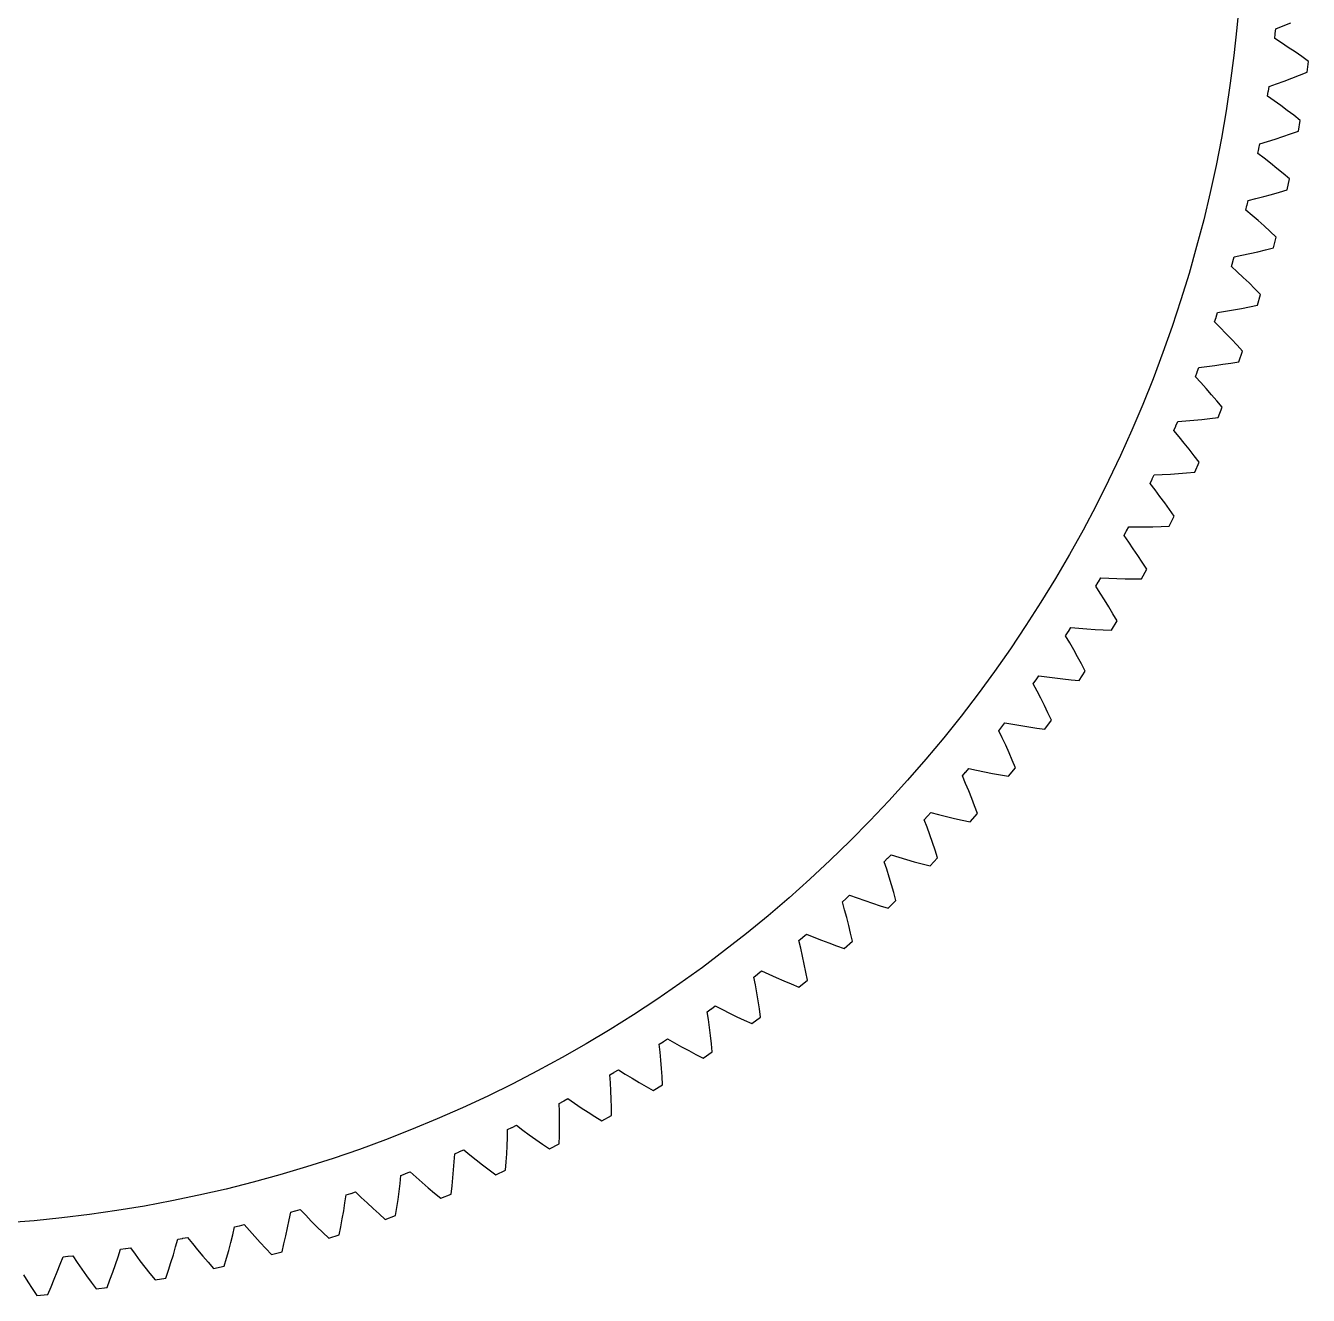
# Model space of a CAD drawing. Header units: metres. Extents: x -215 to 249, y -215 to 215.
# Drawn here: x 17 to 213.1, y -213.8 to -19.6 of the extents above; entities that cross this region are included whole.
import ezdxf

# ---------------------------------------------------------------- set-up
doc = ezdxf.new("R2010")
doc.units = ezdxf.units.M

msp = doc.modelspace()

# ---------------------------------------------------------------- linework, layer by layer
for p, q in [((202.592, -15.7135), (202.218, -19.9528)), ((209.307, -19.6323), (210.45, -19.1682)), ((202.218, -19.9528), (201.756, -24.1834)), ((208.013, -21.5797), (208.087, -20.8541)), ((208.087, -20.8541), (208.092, -20.8051)), ((208.087, -20.8541), (208.087, -20.8541)), ((208.092, -20.8051), (208.163, -20.0792)), ((208.092, -20.8051), (208.092, -20.8051)), ((208.163, -20.0792), (209.307, -19.6323)), ((209.045, -22.2444), (208.013, -21.5797)), ((210.074, -22.9258), (209.045, -22.2444)), ((211.1, -23.6238), (210.074, -22.9258)), ((201.756, -24.1834), (201.205, -28.4034)), ((212.122, -24.3382), (211.1, -23.6238)), ((213.14, -25.0686), (212.122, -24.3382)), ((212.937, -26.7371), (213.14, -25.0686)), ((210.61, -27.6508), (211.773, -27.2022)), ((211.773, -27.2022), (212.937, -26.7371)), ((201.205, -28.4034), (200.566, -32.6108)), ((207.022, -29.618), (207.124, -28.8958)), ((207.124, -28.8958), (208.285, -28.4978)), ((208.285, -28.4978), (209.447, -28.0827)), ((209.447, -28.0827), (210.61, -27.6508)), ((206.91, -30.3885), (207.015, -29.6668)), ((207.913, -31.0965), (206.91, -30.3885)), ((207.015, -29.6668), (207.022, -29.618)), ((207.015, -29.6668), (207.015, -29.6668)), ((207.022, -29.618), (207.022, -29.618)), ((208.912, -31.821), (207.913, -31.0965)), ((200.566, -32.6108), (199.839, -36.804)), ((209.907, -32.5619), (208.912, -31.821)), ((210.897, -33.3189), (209.907, -32.5619)), ((211.884, -34.0919), (210.897, -33.3189)), ((211.61, -35.7503), (211.884, -34.0919)), ((199.839, -36.804), (199.025, -40.9811)), ((206.888, -37.312), (208.067, -36.9466)), ((208.067, -36.9466), (209.247, -36.5645)), ((209.247, -36.5645), (210.428, -36.1656)), ((210.428, -36.1656), (211.61, -35.7503)), ((205.434, -39.1427), (205.569, -38.426)), ((206.406, -39.8925), (205.434, -39.1427)), ((205.569, -38.426), (205.578, -38.3775)), ((205.569, -38.426), (205.569, -38.426)), ((205.578, -38.3775), (205.711, -37.6604)), ((205.578, -38.3775), (205.578, -38.3775)), ((205.711, -37.6604), (206.888, -37.312)), ((199.025, -40.9811), (198.123, -45.1402)), ((207.373, -40.6588), (206.406, -39.8925)), ((208.336, -41.4412), (207.373, -40.6588)), ((209.293, -42.2397), (208.336, -41.4412)), ((210.246, -43.0538), (209.293, -42.2397)), ((209.903, -44.6991), (210.246, -43.0538)), ((207.506, -45.4122), (208.704, -45.0638)), ((208.704, -45.0638), (209.903, -44.6991)), ((198.123, -45.1402), (197.134, -49.2794)), ((203.753, -47.116), (203.764, -47.0679)), ((203.764, -47.0679), (203.927, -46.3571)), ((203.764, -47.0679), (203.764, -47.0679)), ((203.927, -46.3571), (205.118, -46.059)), ((205.118, -46.059), (206.311, -45.7439)), ((206.311, -45.7439), (207.506, -45.4122)), ((203.587, -47.8263), (203.753, -47.116)), ((204.527, -48.6167), (203.587, -47.8263)), ((203.753, -47.116), (203.753, -47.116)), ((205.461, -49.4233), (204.527, -48.6167)), ((197.134, -49.2794), (196.059, -53.3971)), ((206.389, -50.2459), (205.461, -49.4233)), ((207.312, -51.0842), (206.389, -50.2459)), ((208.229, -51.9382), (207.312, -51.0842)), ((207.816, -53.5673), (208.229, -51.9382)), ((196.059, -53.3971), (194.897, -57.4913)), ((201.776, -54.9702), (202.978, -54.7229)), ((202.978, -54.7229), (204.184, -54.4588)), ((204.184, -54.4588), (205.392, -54.1781)), ((205.392, -54.1781), (206.603, -53.8809)), ((206.603, -53.8809), (207.816, -53.5673)), ((201.374, -56.4237), (201.57, -55.721)), ((202.279, -57.2532), (201.374, -56.4237)), ((201.57, -55.7211), (201.583, -55.6735)), ((201.57, -55.721), (201.57, -55.7211)), ((201.583, -55.6735), (201.776, -54.9702)), ((201.583, -55.6735), (201.583, -55.6735)), ((194.897, -57.4913), (193.651, -61.5603)), ((203.178, -58.0988), (202.279, -57.2532)), ((204.071, -58.96), (203.178, -58.0988)), ((204.957, -59.8368), (204.071, -58.96)), ((205.838, -60.7289), (204.957, -59.8368)), ((205.356, -62.3391), (205.838, -60.7289)), ((193.651, -61.5603), (192.319, -65.6023)), ((202.908, -62.8463), (204.13, -62.6008)), ((204.13, -62.6008), (205.356, -62.3391)), ((198.798, -64.9194), (199.023, -64.2257)), ((199.023, -64.2257), (199.038, -64.1788)), ((199.023, -64.2257), (199.023, -64.2257)), ((199.038, -64.1788), (199.261, -63.4843)), ((199.038, -64.1788), (199.038, -64.1788)), ((199.261, -63.4843), (200.473, -63.2883)), ((200.473, -63.2883), (201.688, -63.0755)), ((201.688, -63.0755), (202.908, -62.8463)), ((192.319, -65.6023), (190.903, -69.6156)), ((199.667, -65.7866), (198.798, -64.9194)), ((200.529, -66.6695), (199.667, -65.7866)), ((201.384, -67.5679), (200.529, -66.6695)), ((202.233, -68.4815), (201.384, -67.5679)), ((203.075, -69.4101), (202.233, -68.4815)), ((190.903, -69.6156), (189.403, -73.5983)), ((202.525, -70.9984), (203.075, -69.4101)), ((196.118, -72.6146), (196.135, -72.5684)), ((196.135, -72.5684), (196.387, -71.8839)), ((196.135, -72.5684), (196.135, -72.5684)), ((196.387, -71.8839), (197.606, -71.7395)), ((197.606, -71.7395), (198.83, -71.5786)), ((198.83, -71.5786), (200.057, -71.4014)), ((200.057, -71.4014), (201.289, -71.2079)), ((201.289, -71.2079), (202.525, -70.9984)), ((189.403, -73.5983), (187.82, -77.5487)), ((195.864, -73.2981), (196.118, -72.6146)), ((196.695, -74.2014), (195.864, -73.2981)), ((196.118, -72.6146), (196.118, -72.6146)), ((197.519, -75.1202), (196.695, -74.2014)), ((198.335, -76.054), (197.519, -75.1202)), ((199.144, -77.0028), (198.335, -76.054)), ((187.82, -77.5487), (186.155, -81.4651)), ((199.946, -77.9663), (199.144, -77.0028)), ((199.329, -79.5298), (199.946, -77.9663)), ((192.879, -80.8272), (193.159, -80.1541)), ((193.159, -80.1541), (194.383, -80.0615)), ((194.383, -80.0615), (195.613, -79.9527)), ((195.613, -79.9527), (196.847, -79.8277)), ((196.847, -79.8277), (198.086, -79.6867)), ((198.086, -79.6867), (199.329, -79.5298)), ((186.155, -81.4651), (184.408, -85.3457)), ((192.576, -81.5448), (192.859, -80.8727)), ((193.369, -82.4825), (192.576, -81.5448)), ((192.859, -80.8727), (192.879, -80.8272)), ((192.859, -80.8727), (192.859, -80.8727)), ((192.879, -80.8272), (192.879, -80.8272)), ((194.153, -83.4354), (193.369, -82.4825)), ((194.929, -84.4031), (194.153, -83.4354)), ((184.408, -85.3457), (182.58, -89.189)), ((195.697, -85.3854), (194.929, -84.4031)), ((196.457, -86.382), (195.697, -85.3854)), ((189.583, -88.2798), (190.81, -88.2393)), ((190.81, -88.2393), (192.043, -88.1827)), ((192.043, -88.1827), (193.281, -88.1102)), ((193.281, -88.1102), (194.525, -88.0219)), ((194.525, -88.0219), (195.774, -87.918)), ((195.774, -87.918), (196.457, -86.382)), ((182.58, -89.189), (180.672, -92.9931)), ((188.942, -89.6445), (189.253, -88.985)), ((189.694, -90.615), (188.942, -89.6445)), ((189.253, -88.985), (189.274, -88.9404)), ((189.253, -88.985), (189.253, -88.985)), ((189.274, -88.9404), (189.583, -88.2798)), ((189.274, -88.9404), (189.274, -88.9404)), ((190.437, -91.6003), (189.694, -90.615)), ((191.171, -92.6001), (190.437, -91.6003)), ((180.672, -92.9931), (178.685, -96.7564)), ((191.897, -93.614), (191.171, -92.6001)), ((192.614, -94.642), (191.897, -93.614)), ((191.866, -96.1476), (192.614, -94.642)), ((178.685, -96.7564), (176.62, -100.477)), ((184.967, -97.5826), (185.306, -96.9369)), ((185.677, -98.5842), (184.967, -97.5826)), ((185.306, -96.937), (185.329, -96.8933)), ((185.306, -96.9369), (185.306, -96.937)), ((185.329, -96.8933), (185.666, -96.2464)), ((185.329, -96.8933), (185.329, -96.8933)), ((185.666, -96.2464), (186.893, -96.258)), ((186.893, -96.258), (188.127, -96.2538)), ((188.127, -96.2538), (189.368, -96.2339)), ((189.368, -96.2339), (190.614, -96.1985)), ((190.614, -96.1985), (191.866, -96.1476)), ((186.377, -99.6001), (185.677, -98.5842)), ((187.069, -100.63), (186.377, -99.6001)), ((176.62, -100.477), (174.477, -104.154)), ((187.751, -101.674), (187.069, -100.63)), ((188.423, -102.732), (187.751, -101.674)), ((187.613, -104.204), (188.423, -102.732)), ((174.477, -104.154), (172.257, -107.785)), ((180.659, -105.345), (181.025, -104.714)), ((181.326, -106.376), (180.659, -105.345)), ((181.025, -104.714), (181.05, -104.672)), ((181.025, -104.714), (181.025, -104.714)), ((181.05, -104.672), (181.414, -104.04)), ((181.05, -104.672), (181.05, -104.672)), ((181.414, -104.04), (182.64, -104.103)), ((182.64, -104.103), (183.873, -104.151)), ((183.873, -104.151), (185.113, -104.184)), ((185.113, -104.184), (186.36, -104.202)), ((186.36, -104.202), (187.613, -104.204)), ((172.257, -107.785), (169.962, -111.369)), ((181.982, -107.42), (181.326, -106.376)), ((182.629, -108.479), (181.982, -107.42)), ((183.266, -109.551), (182.629, -108.479)), ((183.893, -110.636), (183.266, -109.551)), ((169.962, -111.369), (167.593, -114.904)), ((176.444, -112.261), (176.835, -111.645)), ((176.835, -111.645), (178.057, -111.761)), ((178.057, -111.761), (179.287, -111.861)), ((183.021, -112.073), (183.893, -110.636)), ((176.025, -112.917), (176.418, -112.303)), ((176.647, -113.976), (176.025, -112.917)), ((176.418, -112.303), (176.444, -112.261)), ((176.418, -112.303), (176.418, -112.303)), ((176.444, -112.261), (176.444, -112.261)), ((179.287, -111.861), (180.524, -111.947)), ((180.524, -111.947), (181.769, -112.017)), ((181.769, -112.017), (183.021, -112.073)), ((167.593, -114.904), (165.149, -118.389)), ((177.259, -115.047), (176.647, -113.976)), ((177.861, -116.132), (177.259, -115.047)), ((178.452, -117.23), (177.861, -116.132)), ((179.032, -118.341), (178.452, -117.23)), ((165.149, -118.389), (162.634, -121.821)), ((171.521, -119.649), (171.937, -119.05)), ((171.937, -119.05), (173.153, -119.217)), ((173.153, -119.217), (174.378, -119.37)), ((174.378, -119.37), (175.611, -119.508)), ((175.611, -119.508), (176.851, -119.631)), ((176.851, -119.631), (178.1, -119.739)), ((178.1, -119.739), (179.032, -118.341)), ((171.074, -120.286), (171.493, -119.689)), ((171.651, -121.37), (171.074, -120.286)), ((171.493, -119.689), (171.521, -119.649)), ((171.493, -119.689), (171.493, -119.689)), ((171.521, -119.649), (171.521, -119.649)), ((172.217, -122.467), (171.651, -121.37)), ((162.634, -121.821), (160.047, -125.201)), ((172.772, -123.576), (172.217, -122.467)), ((160.047, -125.201), (157.39, -128.525)), ((173.316, -124.698), (172.772, -123.576)), ((173.848, -125.833), (173.316, -124.698)), ((165.815, -127.439), (166.258, -126.859)), ((166.345, -128.546), (165.815, -127.439)), ((166.258, -126.86), (166.288, -126.82)), ((166.258, -126.859), (166.258, -126.86)), ((166.288, -126.82), (166.73, -126.24)), ((166.288, -126.82), (166.288, -126.82)), ((166.73, -126.24), (167.937, -126.459)), ((167.937, -126.459), (169.154, -126.663)), ((169.154, -126.663), (170.38, -126.853)), ((170.38, -126.853), (171.615, -127.029)), ((171.615, -127.029), (172.858, -127.19)), ((172.858, -127.19), (173.848, -125.833)), ((157.39, -128.525), (154.664, -131.793)), ((166.864, -129.665), (166.345, -128.546)), ((167.371, -130.797), (166.864, -129.665)), ((167.867, -131.942), (167.371, -130.797)), ((154.664, -131.793), (151.87, -135.003)), ((160.756, -133.763), (161.222, -133.202)), ((161.222, -133.202), (162.419, -133.472)), ((167.304, -134.412), (168.351, -133.098)), ((168.351, -133.098), (167.867, -131.942)), ((151.87, -135.003), (149.009, -138.154)), ((160.257, -134.361), (160.724, -133.801)), ((160.74, -135.49), (160.257, -134.361)), ((160.724, -133.801), (160.756, -133.764)), ((160.724, -133.801), (160.724, -133.801)), ((160.756, -133.764), (160.756, -133.763)), ((162.419, -133.472), (163.626, -133.728)), ((163.626, -133.728), (164.843, -133.97)), ((164.843, -133.97), (166.069, -134.198)), ((166.069, -134.198), (167.304, -134.412)), ((161.211, -136.63), (160.74, -135.49)), ((161.669, -137.783), (161.211, -136.63)), ((149.009, -138.154), (146.083, -141.244)), ((162.116, -138.947), (161.669, -137.783)), ((162.551, -140.123), (162.116, -138.947)), ((154.41, -141.042), (154.901, -140.502)), ((154.845, -142.19), (154.41, -141.042)), ((154.901, -140.502), (154.934, -140.466)), ((154.901, -140.502), (154.901, -140.502)), ((154.934, -140.466), (155.423, -139.925)), ((154.934, -140.466), (154.934, -140.466)), ((155.423, -139.925), (156.608, -140.245)), ((156.608, -140.245), (157.803, -140.552)), ((157.803, -140.552), (159.009, -140.845)), ((159.009, -140.845), (160.224, -141.125)), ((160.224, -141.125), (161.448, -141.391)), ((161.448, -141.391), (162.551, -140.123)), ((146.083, -141.244), (143.093, -144.273)), ((155.267, -143.349), (154.845, -142.19)), ((143.093, -144.273), (140.04, -147.238)), ((155.676, -144.52), (155.267, -143.349)), ((156.073, -145.702), (155.676, -144.52)), ((148.285, -147.468), (148.798, -146.95)), ((148.798, -146.95), (148.833, -146.915)), ((148.798, -146.95), (148.798, -146.95)), ((148.833, -146.915), (149.344, -146.395)), ((148.833, -146.915), (148.833, -146.915)), ((149.344, -146.395), (150.515, -146.765)), ((150.515, -146.765), (151.696, -147.123)), ((155.302, -148.116), (156.457, -146.895)), ((156.457, -146.895), (156.073, -145.702)), ((140.04, -147.238), (136.926, -150.138)), ((148.67, -148.633), (148.285, -147.468)), ((149.043, -149.81), (148.67, -148.633)), ((151.696, -147.123), (152.888, -147.467)), ((152.888, -147.467), (154.09, -147.798)), ((154.09, -147.798), (155.302, -148.116)), ((136.926, -150.138), (133.752, -152.973)), ((149.402, -150.997), (149.043, -149.81)), ((149.748, -152.195), (149.402, -150.997)), ((133.752, -152.973), (130.519, -155.74)), ((142.464, -153.099), (142.997, -152.601)), ((142.997, -152.601), (144.15, -153.021)), ((150.082, -153.403), (149.748, -152.195)), ((141.893, -153.628), (142.427, -153.133)), ((142.228, -154.809), (141.893, -153.628)), ((142.55, -156), (142.228, -154.809)), ((142.427, -153.133), (142.428, -153.133)), ((142.428, -153.133), (142.464, -153.099)), ((142.464, -153.099), (142.464, -153.099)), ((144.15, -153.021), (145.315, -153.428)), ((145.315, -153.428), (146.491, -153.823)), ((146.491, -153.823), (147.678, -154.205)), ((147.678, -154.205), (148.876, -154.574)), ((148.876, -154.574), (150.082, -153.403)), ((130.519, -155.74), (127.229, -158.44)), ((142.859, -157.202), (142.55, -156)), ((127.229, -158.44), (123.883, -161.069)), ((135.838, -159.007), (136.391, -158.533)), ((136.391, -158.533), (137.526, -159.001)), ((143.154, -158.413), (142.859, -157.202)), ((143.436, -159.635), (143.154, -158.413)), ((135.245, -159.512), (135.8, -159.039)), ((135.53, -160.706), (135.245, -159.512)), ((135.801, -161.91), (135.53, -160.706)), ((135.8, -159.039), (135.838, -159.007)), ((135.8, -159.039), (135.8, -159.039)), ((135.838, -159.007), (135.838, -159.007)), ((137.526, -159.001), (138.673, -159.457)), ((138.673, -159.457), (139.831, -159.901)), ((139.831, -159.901), (141.001, -160.333)), ((141.001, -160.333), (142.181, -160.753)), ((142.181, -160.753), (143.436, -159.635)), ((123.883, -161.069), (120.482, -163.628)), ((136.058, -163.123), (135.801, -161.91)), ((120.482, -163.628), (117.029, -166.116)), ((128.353, -165.108), (128.928, -164.66)), ((128.928, -164.66), (128.967, -164.629)), ((128.928, -164.66), (128.928, -164.66)), ((128.967, -164.629), (129.54, -164.178)), ((128.967, -164.629), (128.967, -164.629)), ((129.54, -164.178), (130.654, -164.695)), ((130.654, -164.695), (131.78, -165.199)), ((136.302, -164.346), (136.058, -163.123)), ((136.532, -165.578), (136.302, -164.346)), ((117.029, -166.116), (113.525, -168.53)), ((128.587, -166.313), (128.353, -165.108)), ((128.807, -167.528), (128.587, -166.313)), ((131.78, -165.199), (132.918, -165.692)), ((132.918, -165.692), (134.069, -166.173)), ((134.069, -166.173), (135.231, -166.642)), ((135.231, -166.642), (136.532, -165.578)), ((113.525, -168.53), (109.97, -170.871)), ((129.013, -168.751), (128.807, -167.528)), ((121.23, -170.407), (121.823, -169.983)), ((121.413, -171.621), (121.23, -170.407)), ((121.823, -169.983), (121.863, -169.954)), ((121.823, -169.983), (121.823, -169.983)), ((121.863, -169.954), (122.455, -169.528)), ((121.863, -169.954), (121.863, -169.954)), ((122.455, -169.528), (123.546, -170.091)), ((123.546, -170.091), (124.65, -170.643)), ((129.204, -169.983), (129.013, -168.751)), ((129.381, -171.224), (129.204, -169.983)), ((109.97, -170.871), (106.368, -173.136)), ((121.581, -172.843), (121.413, -171.621)), ((124.65, -170.643), (125.767, -171.184)), ((125.767, -171.184), (126.895, -171.713)), ((126.895, -171.713), (128.036, -172.232)), ((128.036, -172.232), (129.381, -171.224)), ((106.368, -173.136), (102.719, -175.326)), ((121.734, -174.074), (121.581, -172.843)), ((121.873, -175.313), (121.734, -174.074)), ((102.719, -175.326), (99.0243, -177.439)), ((113.888, -175.398), (114.499, -175)), ((114.02, -176.619), (113.888, -175.398)), ((114.499, -175), (114.541, -174.973)), ((114.499, -175), (114.499, -175)), ((114.54, -174.973), (115.15, -174.573)), ((114.541, -174.973), (114.54, -174.973)), ((115.15, -174.573), (116.216, -175.182)), ((116.216, -175.182), (117.295, -175.78)), ((117.295, -175.78), (118.388, -176.367)), ((118.388, -176.367), (119.493, -176.944)), ((121.998, -176.56), (121.873, -175.313)), ((99.0243, -177.439), (95.2866, -179.473)), ((114.136, -177.848), (114.02, -176.619)), ((114.237, -179.084), (114.136, -177.848)), ((119.493, -176.944), (120.611, -177.511)), ((120.611, -177.511), (121.998, -176.56)), ((95.2866, -179.473), (91.507, -181.43)), ((106.342, -180.074), (106.969, -179.702)), ((106.421, -181.299), (106.342, -180.074)), ((106.969, -179.702), (107.011, -179.677)), ((106.969, -179.702), (106.969, -179.702)), ((107.011, -179.677), (107.637, -179.303)), ((107.011, -179.677), (107.011, -179.677)), ((107.637, -179.303), (108.676, -179.956)), ((108.676, -179.956), (109.729, -180.599)), ((114.323, -180.328), (114.237, -179.084)), ((114.395, -181.579), (114.323, -180.328)), ((91.507, -181.43), (87.6874, -183.306)), ((106.485, -182.531), (106.421, -181.299)), ((109.729, -180.599), (110.796, -181.233)), ((110.796, -181.233), (111.876, -181.856)), ((111.876, -181.856), (112.969, -182.469)), ((112.969, -182.469), (114.395, -181.579)), ((87.6874, -183.306), (83.8293, -185.102)), ((98.6032, -184.425), (99.2457, -184.08)), ((99.2457, -184.08), (99.2891, -184.057)), ((99.2457, -184.08), (99.2457, -184.08)), ((99.2891, -184.057), (99.9304, -183.709)), ((99.2891, -184.057), (99.2891, -184.057)), ((99.9304, -183.709), (100.941, -184.406)), ((106.533, -183.771), (106.485, -182.531)), ((106.567, -185.017), (106.533, -183.771)), ((83.8293, -185.102), (79.9344, -186.817)), ((98.6304, -185.652), (98.6032, -184.425)), ((98.6419, -186.886), (98.6304, -185.652)), ((100.941, -184.406), (101.966, -185.094)), ((101.966, -185.094), (103.004, -185.772)), ((103.004, -185.772), (104.057, -186.44)), ((105.123, -187.1), (106.585, -186.271)), ((106.585, -186.271), (106.567, -185.017)), ((79.9344, -186.817), (76.0045, -188.45)), ((90.6871, -188.444), (91.3437, -188.126)), ((91.3437, -188.126), (91.3881, -188.105)), ((91.3437, -188.126), (91.3437, -188.126)), ((91.3881, -188.105), (92.0435, -187.785)), ((91.3881, -188.105), (91.3881, -188.105)), ((92.0435, -187.785), (93.0236, -188.524)), ((98.6183, -189.374), (98.6378, -188.127)), ((98.6378, -188.127), (98.6419, -186.886)), ((104.057, -186.44), (105.123, -187.1)), ((72.0412, -190.001), (68.0463, -191.468)), ((76.0045, -188.45), (72.0412, -190.001)), ((90.6214, -190.904), (90.6622, -189.671)), ((90.6622, -189.671), (90.6871, -188.444)), ((93.0236, -188.524), (94.0182, -189.255)), ((94.0182, -189.255), (95.0273, -189.976)), ((95.0273, -189.976), (96.0504, -190.689)), ((98.5834, -190.626), (98.6183, -189.374)), ((68.0463, -191.468), (64.0216, -192.851)), ((82.5307, -193.348), (82.6076, -192.123)), ((82.6076, -192.123), (83.2771, -191.833)), ((83.2771, -191.834), (83.3223, -191.814)), ((83.2771, -191.833), (83.2771, -191.834)), ((83.3223, -191.814), (83.9908, -191.522)), ((83.3223, -191.814), (83.3223, -191.814)), ((83.9908, -191.522), (84.9386, -192.302)), ((90.4922, -193.388), (90.5646, -192.144)), ((90.5646, -192.144), (90.6214, -190.904)), ((96.0504, -190.689), (97.0875, -191.393)), ((97.0875, -191.393), (98.5834, -190.626)), ((59.9688, -194.149), (55.8897, -195.363)), ((64.0216, -192.851), (59.9688, -194.149)), ((82.4375, -194.579), (82.5307, -193.348)), ((84.9386, -192.302), (85.9014, -193.074)), ((85.9014, -193.074), (86.8788, -193.838)), ((86.8788, -193.838), (87.8708, -194.593)), ((90.4042, -194.639), (90.4922, -193.388)), ((55.8897, -195.363), (51.7861, -196.49)), ((74.2504, -196.676), (74.3793, -195.456)), ((74.3793, -195.456), (75.0604, -195.195)), ((75.0604, -195.195), (75.1065, -195.177)), ((75.0604, -195.195), (75.0604, -195.195)), ((75.1064, -195.177), (75.7867, -194.914)), ((75.1065, -195.177), (75.1064, -195.177)), ((75.7867, -194.914), (76.7005, -195.734)), ((76.7005, -195.734), (77.6297, -196.546)), ((82.203, -197.055), (82.3282, -195.814)), ((82.3282, -195.814), (82.4375, -194.579)), ((87.8708, -194.593), (88.877, -195.341)), ((88.877, -195.341), (90.4042, -194.639)), ((47.6597, -197.532), (43.5125, -198.487)), ((51.7861, -196.49), (47.6597, -197.532)), ((66.7552, -198.189), (67.446, -197.955)), ((67.446, -197.955), (68.3242, -198.813)), ((73.9435, -199.132), (74.1051, -197.902)), ((74.1051, -197.902), (74.2504, -196.676)), ((77.6297, -196.546), (78.5738, -197.351)), ((78.5738, -197.351), (79.5329, -198.147)), ((82.062, -198.3), (82.203, -197.055)), ((39.3462, -199.354), (35.1626, -200.135)), ((43.5125, -198.487), (39.3462, -199.354)), ((65.6391, -200.869), (65.8363, -199.651)), ((65.8363, -199.651), (66.0169, -198.436)), ((66.0169, -198.436), (66.7085, -198.205)), ((66.7085, -198.205), (66.7552, -198.189)), ((66.7085, -198.205), (66.7085, -198.205)), ((66.7552, -198.189), (66.7552, -198.189)), ((68.3242, -198.813), (69.218, -199.664)), ((69.218, -199.664), (70.1272, -200.508)), ((73.7657, -200.366), (73.9435, -199.132)), ((79.5329, -198.147), (80.5065, -198.937)), ((80.5065, -198.937), (82.062, -198.3)), ((22.5266, -201.947), (18.2924, -202.375)), ((26.751, -201.431), (22.5266, -201.947)), ((30.9636, -200.827), (26.751, -201.431)), ((35.1626, -200.135), (30.9636, -200.827)), ((57.3036, -202.265), (57.5355, -201.059)), ((57.5355, -201.059), (58.2363, -200.857)), ((58.2363, -200.857), (58.2837, -200.844)), ((58.2363, -200.857), (58.2363, -200.857)), ((58.2837, -200.844), (58.9838, -200.639)), ((58.2837, -200.844), (58.2837, -200.844)), ((58.9838, -200.639), (59.8248, -201.533)), ((59.8248, -201.533), (60.6817, -202.421)), ((65.4254, -202.091), (65.6391, -200.869)), ((70.1272, -200.508), (71.0516, -201.344)), ((71.0516, -201.344), (71.9908, -202.174)), ((71.9908, -202.174), (73.572, -201.604)), ((73.572, -201.604), (73.7657, -200.366)), ((18.2924, -202.375), (14.0502, -202.714)), ((48.6676, -204.515), (48.9505, -203.32)), ((48.9505, -203.32), (49.6592, -203.148)), ((49.6592, -203.148), (49.7071, -203.136)), ((49.6592, -203.148), (49.6592, -203.148)), ((49.7071, -203.136), (50.4152, -202.962)), ((49.7071, -203.136), (49.7071, -203.136)), ((50.4152, -202.962), (51.2176, -203.891)), ((51.2176, -203.891), (52.036, -204.815)), ((56.7895, -204.685), (57.0548, -203.474)), ((57.0548, -203.474), (57.3036, -202.265)), ((60.6817, -202.421), (61.5543, -203.303)), ((61.5543, -203.303), (62.4423, -204.179)), ((64.9494, -204.545), (65.1955, -203.316)), ((65.1955, -203.316), (65.4254, -202.091)), ((39.9439, -206.396), (40.2772, -205.214)), ((40.2772, -205.214), (40.9926, -205.073)), ((40.9926, -205.073), (41.041, -205.063)), ((40.9926, -205.073), (40.9926, -205.073)), ((41.041, -205.063), (41.7559, -204.919)), ((41.041, -205.063), (41.041, -205.063)), ((41.7559, -204.919), (42.518, -205.881)), ((42.518, -205.881), (43.2966, -206.838)), ((48.0513, -206.911), (48.3678, -205.712)), ((48.3678, -205.712), (48.6676, -204.515)), ((52.036, -204.815), (52.8704, -205.732)), ((52.8704, -205.732), (53.7204, -206.645)), ((56.2097, -207.117), (56.5078, -205.9)), ((56.5078, -205.9), (56.7895, -204.685)), ((62.4423, -204.179), (63.3454, -205.047)), ((63.3454, -205.047), (64.9494, -204.545)), ((22.2964, -209.04), (22.7287, -207.891)), ((22.7287, -207.891), (23.4536, -207.81)), ((23.4536, -207.81), (23.5026, -207.805)), ((23.4536, -207.81), (23.4536, -207.81)), ((23.5026, -207.805), (24.2271, -207.722)), ((23.5026, -207.805), (23.5026, -207.805)), ((24.2271, -207.722), (24.9049, -208.745)), ((31.1482, -207.905), (31.5314, -206.739)), ((31.5314, -206.739), (32.2522, -206.628)), ((32.2522, -206.628), (32.3009, -206.62)), ((32.2522, -206.628), (32.2522, -206.628)), ((32.3009, -206.62), (33.0213, -206.506)), ((32.3009, -206.62), (32.3009, -206.62)), ((33.0213, -206.506), (33.7419, -207.5)), ((33.7419, -207.5), (34.4791, -208.49)), ((39.2264, -208.764), (39.5935, -207.579)), ((39.5935, -207.579), (39.9439, -206.396)), ((43.2966, -206.838), (44.0912, -207.791)), ((44.0912, -207.791), (44.9017, -208.738)), ((47.7182, -208.113), (48.0513, -206.911)), ((53.7204, -206.645), (54.5859, -207.551)), ((54.5859, -207.551), (56.2097, -207.117)), ((21.847, -210.189), (22.2964, -209.04)), ((24.9049, -208.745), (25.5995, -209.765)), ((25.5995, -209.765), (26.3104, -210.782)), ((30.3309, -210.241), (30.748, -209.072)), ((30.748, -209.072), (31.1482, -207.905)), ((34.4791, -208.49), (35.2326, -209.475)), ((35.2326, -209.475), (36.0022, -210.456)), ((38.8427, -209.95), (39.2264, -208.764)), ((44.9017, -208.738), (45.728, -209.681)), ((45.728, -209.681), (47.3688, -209.316)), ((47.3688, -209.316), (47.7182, -208.113)), ((16.6737, -210.663), (17.3409, -211.708)), ((17.3409, -211.708), (18.0246, -212.751)), ((20.8977, -212.488), (21.3807, -211.339)), ((21.3807, -211.339), (21.847, -210.189)), ((26.3104, -210.782), (27.0377, -211.794)), ((27.0377, -211.794), (27.7811, -212.803)), ((29.4469, -212.579), (29.8971, -211.41)), ((29.8971, -211.41), (30.3309, -210.241)), ((36.0022, -210.456), (36.7877, -211.433)), ((36.7877, -211.433), (38.4424, -211.138)), ((38.4424, -211.138), (38.8427, -209.95)), ((18.0246, -212.751), (18.7244, -213.791)), ((18.7244, -213.791), (20.3982, -213.638)), ((20.3982, -213.638), (20.8977, -212.488)), ((27.7811, -212.803), (29.4469, -212.579))]:
    msp.add_line(p, q)

doc.saveas('drawing.dxf')
